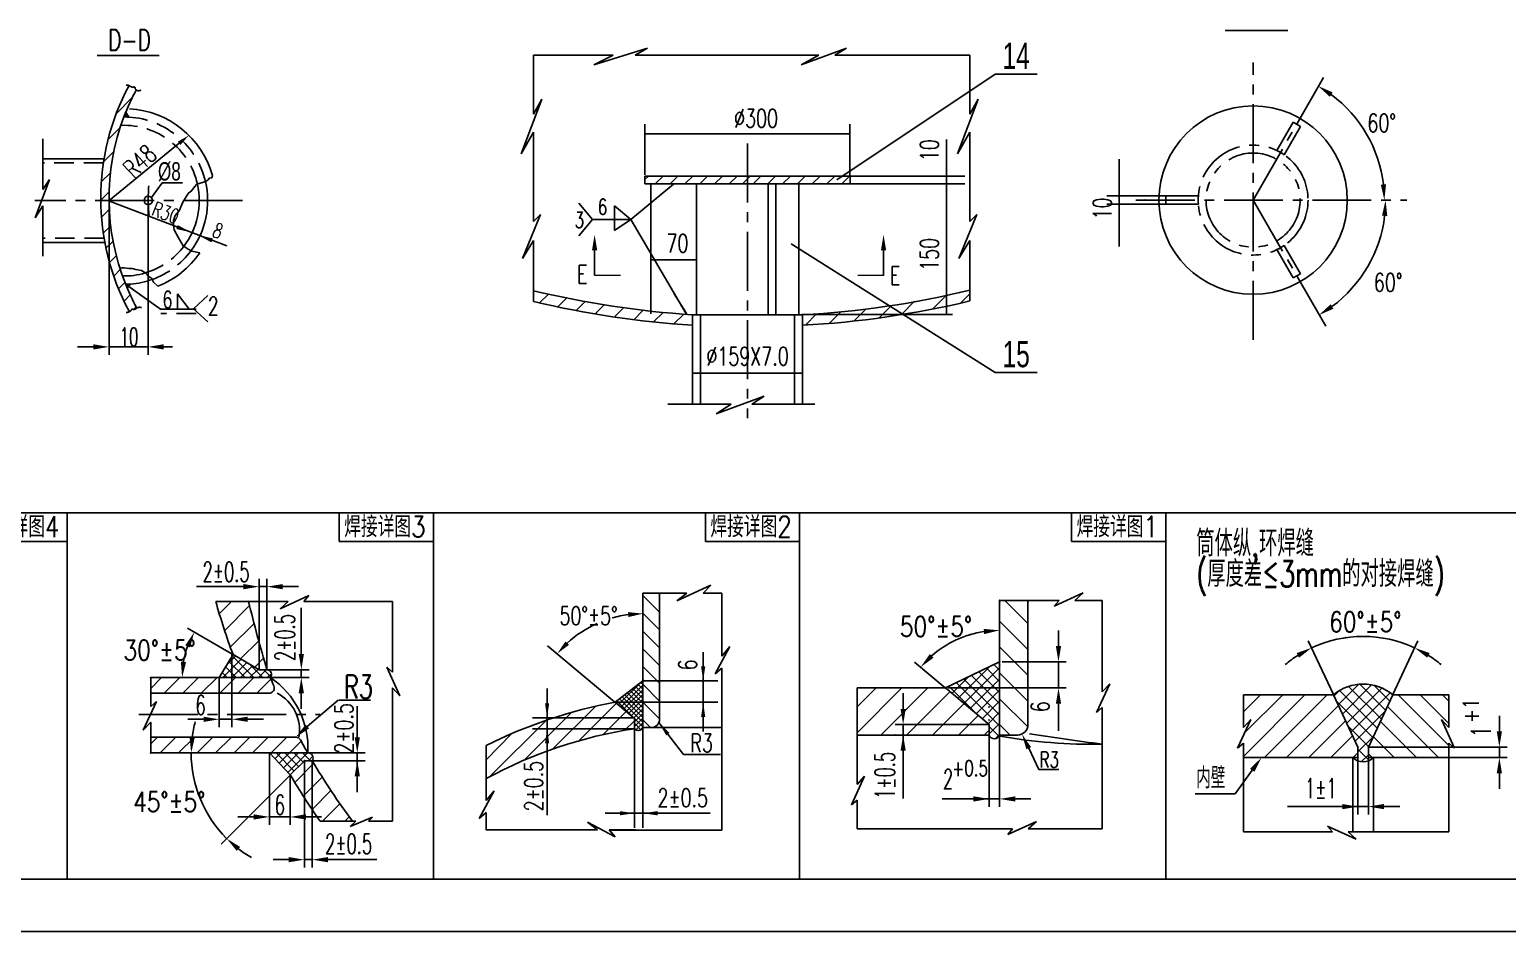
# Model space of a CAD drawing. Extents: x -220 to 1061, y -10 to 604.
# Drawn here: x 393.8 to 676.3, y 0 to 172.3 of the extents above; entities that cross this region are included whole.
import ezdxf
from ezdxf.enums import TextEntityAlignment as Align

# ---------------------------------------------------------------- set-up
doc = ezdxf.new("R2010")
doc.units = 0
doc.header["$LTSCALE"] = 15
doc.header["$MEASUREMENT"] = 0
for name, pattern in [('CENTER2', [1.125, 0.75, -0.125, 0.125, -0.125]), ('DASHED', [4, 3, -1]), ('HIDDEN', [0.375, 0.25, -0.125]), ('PHANTOM2', [1.25, 0.625, -0.125, 0.125, -0.125, 0.125, -0.125])]:
    doc.linetypes.add(name, pattern=pattern)
doc.layers.get('0').update_dxf_attribs({"color": 5, "linetype": 'CONTINUOUS'})
doc.layers.get('DEFPOINTS').update_dxf_attribs({"linetype": 'CONTINUOUS'})
for name, color, linetype in [('1', 7, 'CONTINUOUS'), ('2', 3, 'CONTINUOUS'), ('3', 1, 'CENTER2'), ('4', 2, 'HIDDEN'), ('5', 2, 'PHANTOM2')]:
    doc.layers.add(name, color=color, linetype=linetype)
doc.styles.add('1', font='ldie.shx', dxfattribs={"width": 0.7, "bigfont": 'ldic.shx'})
doc.styles.get("Standard").update_dxf_attribs({"font": 'romans.shx', "width": 0.6, "height": 3, "bigfont": 'hztxt.shx'})
doc.styles.add('T1', font='ldie.shx', dxfattribs={"width": 0.7, "height": 3, "bigfont": 'ldic.shx'})
doc.dimstyles.get("Standard").update_dxf_attribs({"dimtxt": 3.5, "dimasz": 3, "dimexe": 1.5, "dimexo": 0.0625, "dimgap": 0.09, "dimtad": 1, "dimdec": 4, "dimrnd": 0.5, "dimdsep": 46, "dimtxsty": 'Standard', "dimcen": 0.09, "dimadec": 0, "dimazin": 0, "dimtfac": 0.714286, "dimtdec": 4, "dimtmove": 2, "dimatfit": 3, "dimfxl": 0, "dimtolj": 1, "dimarcsym": 0})

# ---------------------------------------------------------------- blocks, each defined once
blk = doc.blocks.new('*X1')
at = {"color": 0}
for p, q in [((416.32, 34.48), (428.09, 46.26)), ((416.32, 42.97), (419.61, 46.26)), ((416.56, 38.96), (423.85, 46.26)), ((420.34, 34.26), (432.34, 46.26)), ((424.58, 34.26), (434.52, 44.2)), ((428.82, 34.26), (435.87, 41.3)), ((433.06, 34.26), (437.22, 38.41)), ((437.31, 34.26), (438.22, 35.17))]:
    blk.add_line(p, q, dxfattribs=at)
blk = doc.blocks.new('*D3')
at = {"linetype": 'ByBlock'}
for p, q in [((437.74, 33.16), (437.74, 22.35)), ((439.74, 33.16), (439.74, 22.35)), ((434.74, 23.85), (431.74, 23.85)), ((439.74, 23.85), (437.74, 23.85)), ((439.74, 23.85), (437.74, 23.85)), ((442.74, 23.85), (445.74, 23.85))]:
    blk.add_line(p, q, dxfattribs=at)
for points in [[(434.74, 24.35), (434.74, 23.35), (437.74, 23.85)], [(442.74, 24.35), (442.74, 23.35), (439.74, 23.85)]]:
    blk.add_solid(points, dxfattribs=at)
at = {"layer": 'DEFPOINTS', "color": 0, "linetype": 'ByBlock'}
for p in [(437.74, 33.22), (439.74, 33.22), (437.74, 23.85)]:
    blk.add_point(p, dxfattribs=at)
at = {"linetype": 'ByBlock', "insert": (430.65, 27.35), "char_height": 3.8, "attachment_point": 5}
blk.add_mtext('\\A1;1±1', dxfattribs=at)
blk = doc.blocks.new('*X0')
at = {"color": 0}
for p, q in [((637.92, 39.71), (638.87, 40.66)), ((638.73, 37.97), (642.67, 41.92)), ((646.16, 33.51), (638.96, 40.71)), ((639.54, 36.23), (645.11, 41.8)), ((640.35, 34.5), (647.05, 41.2)), ((646.97, 35.24), (640.71, 41.51)), ((641.16, 32.76), (648.67, 40.28)), ((647.78, 36.98), (642.83, 41.93)), ((648.59, 38.72), (645.61, 41.69)), ((645.35, 31.77), (638.35, 38.77)), ((644.54, 30.04), (640.58, 34)), ((641.97, 31.02), (647.66, 36.72)), ((642.48, 29), (645.44, 31.95)), ((644.66, 27.37), (642.48, 29.55)), ((643.17, 27.14), (644.48, 28.45)), ((641.9, 27.59), (641.58, 27.91))]:
    blk.add_line(p, q, dxfattribs=at)
blk = doc.blocks.new('*D4')
at = {"linetype": 'ByBlock'}
for p, q in [((464.78, 38.22), (464.78, 41.22)), ((439.8, 35.22), (466.28, 35.22)), ((464.78, 33.22), (464.78, 35.22)), ((464.78, 33.22), (464.78, 35.22)), ((455.17, 33.22), (466.28, 33.22)), ((464.78, 30.22), (464.78, 27.22))]:
    blk.add_line(p, q, dxfattribs=at)
for points in [[(464.28, 38.22), (465.28, 38.22), (464.78, 35.22)], [(464.28, 30.22), (465.28, 30.22), (464.78, 33.22)]]:
    blk.add_solid(points, dxfattribs=at)
at = {"layer": 'DEFPOINTS', "color": 0, "linetype": 'ByBlock'}
for p in [(439.74, 35.22), (464.78, 35.22), (455.11, 33.22)]:
    blk.add_point(p, dxfattribs=at)
at = {"linetype": 'ByBlock', "insert": (461.28, 38.18), "char_height": 3.8, "attachment_point": 5, "rotation": 90}
blk.add_mtext('\\A1;1', dxfattribs=at)
blk = doc.blocks.new('*X2')
at = {"color": 0}
for p, q in [((455.59, 36.55), (445.89, 46.26)), ((455.59, 40.8), (450.13, 46.26)), ((455.59, 45.04), (454.38, 46.26)), ((453.65, 34.26), (443.86, 44.05)), ((449.41, 34.26), (442.51, 41.15)), ((445.16, 34.26), (441.16, 38.26)), ((440.92, 34.26), (440.22, 34.95))]:
    blk.add_line(p, q, dxfattribs=at)
blk = doc.blocks.new('*D7')
at = {"linetype": 'ByBlock'}
for p, q in [((350.8, 42.52), (350.8, 45.52)), ((367.18, 39.52), (349.3, 39.52)), ((367.18, 37.52), (349.3, 37.52)), ((350.8, 39.52), (350.8, 37.52)), ((350.8, 39.52), (350.8, 37.52)), ((350.8, 34.52), (350.8, 31.52))]:
    blk.add_line(p, q, dxfattribs=at)
for points in [[(350.3, 42.52), (351.3, 42.52), (350.8, 39.52)], [(350.3, 34.52), (351.3, 34.52), (350.8, 37.52)]]:
    blk.add_solid(points, dxfattribs=at)
at = {"layer": 'DEFPOINTS', "color": 0, "linetype": 'ByBlock'}
for p in [(350.8, 37.52), (367.24, 39.52), (367.24, 37.52)]:
    blk.add_point(p, dxfattribs=at)
at = {"linetype": 'ByBlock', "insert": (347.3, 29.81), "char_height": 3.8, "attachment_point": 5, "rotation": 90}
blk.add_mtext('\\A1;1±0.5', dxfattribs=at)
blk = doc.blocks.new('*D8')
at = {"linetype": 'ByBlock'}
for p, q in [((367.24, 37.46), (367.24, 23.82)), ((369.24, 37.46), (369.24, 23.82)), ((364.24, 25.32), (361.24, 25.32)), ((369.24, 25.32), (367.24, 25.32)), ((369.24, 25.32), (367.24, 25.32)), ((372.24, 25.32), (375.24, 25.32))]:
    blk.add_line(p, q, dxfattribs=at)
for points in [[(364.24, 25.82), (364.24, 24.82), (367.24, 25.32)], [(372.24, 25.82), (372.24, 24.82), (369.24, 25.32)]]:
    blk.add_solid(points, dxfattribs=at)
at = {"layer": 'DEFPOINTS', "color": 0, "linetype": 'ByBlock'}
for p in [(367.24, 37.52), (369.24, 37.52), (367.24, 25.32)]:
    blk.add_point(p, dxfattribs=at)
at = {"linetype": 'ByBlock', "insert": (359.39, 29.12), "char_height": 3.8, "attachment_point": 5}
blk.add_mtext('\\A1;2', dxfattribs=at)
blk = doc.blocks.new('*X6')
at = {"color": 0}
for p, q in [((333.27, 44.32), (332.18, 45.41)), ((324.16, 39.91), (327.31, 43.06)), ((325.32, 38.94), (331.42, 45.04)), ((333.27, 35.83), (326.46, 42.65)), ((326.47, 37.97), (333.27, 44.78)), ((327.62, 37), (333.27, 42.65)), ((333.27, 37.96), (327.89, 43.34)), ((333.27, 40.08), (329.32, 44.03)), ((333.27, 42.2), (330.75, 44.72)), ((323.01, 40.87), (323.21, 41.07)), ((329.12, 35.75), (323.6, 41.26)), ((333.27, 33.71), (325.03, 41.95)), ((328.78, 36.03), (333.27, 40.53)), ((329.93, 35.07), (333.27, 38.41)), ((331.08, 34.1), (333.27, 36.29)), ((331.27, 32.17), (333.27, 34.17)), ((333.16, 31.71), (331.27, 33.59)), ((332.5, 31.27), (333.27, 32.05))]:
    blk.add_line(p, q, dxfattribs=at)
blk = doc.blocks.new('*X5')
at = {"color": 0}
for p, q in [((333.27, 44.32), (332.18, 45.41)), ((324.16, 39.91), (327.31, 43.06)), ((325.32, 38.94), (331.42, 45.04)), ((333.27, 35.83), (326.46, 42.65)), ((326.47, 37.97), (333.27, 44.78)), ((327.62, 37), (333.27, 42.65)), ((333.27, 37.96), (327.89, 43.34)), ((333.27, 40.08), (329.32, 44.03)), ((333.27, 42.2), (330.75, 44.72)), ((323.01, 40.87), (323.21, 41.07)), ((329.12, 35.75), (323.6, 41.26)), ((333.27, 33.71), (325.03, 41.95)), ((328.78, 36.03), (333.27, 40.53)), ((329.93, 35.07), (333.27, 38.41)), ((331.08, 34.1), (333.27, 36.29)), ((331.27, 32.17), (333.27, 34.17)), ((332.93, 31.94), (331.27, 33.59)), ((333.17, 31.94), (333.27, 32.05))]:
    blk.add_line(p, q, dxfattribs=at)
blk = doc.blocks.new('*X10')
at = {"color": 0}
for p, q in [((264.22, 36.82), (267.71, 40.3)), ((267.71, 37.76), (265.68, 39.79)), ((267.71, 39.46), (266.74, 40.43)), ((267.71, 34.37), (263.57, 38.51)), ((263.6, 37.89), (265.21, 39.5)), ((267.71, 36.06), (264.63, 39.15)), ((264.84, 35.74), (267.71, 38.61)), ((265.46, 34.66), (267.71, 36.91)), ((267.71, 32.67), (265.12, 35.26)), ((266.09, 33.59), (267.71, 35.21)), ((266.21, 32.01), (267.71, 33.51)), ((267.55, 31.13), (266.21, 32.47)), ((266.93, 31.04), (267.71, 31.82)), ((282.11, 30.94), (282.35, 31.19)), ((282.11, 29.25), (283.22, 30.36)), ((285.58, 26.68), (282.11, 30.15)), ((282.11, 27.55), (284.09, 29.54)), ((282.11, 25.85), (284.96, 28.71)), ((284.73, 25.83), (282.11, 28.45)), ((282.11, 24.16), (285.83, 27.88)), ((283.88, 24.99), (282.11, 26.76)), ((283.61, 23.56), (282.11, 25.06)), ((282.76, 23.11), (283.61, 23.96))]:
    blk.add_line(p, q, dxfattribs=at)
blk = doc.blocks.new('*X9')
at = {"color": 0}
for p, q in [((267.71, 52.04), (269.78, 54.11)), ((279.11, 52.83), (280.38, 54.11)), ((267.71, 48.51), (270.71, 51.51)), ((279.11, 49.3), (282.11, 52.3)), ((279.11, 45.76), (282.11, 48.76)), ((267.71, 44.97), (270.71, 47.97)), ((279.11, 42.23), (282.11, 45.23)), ((267.71, 41.43), (270.71, 44.43)), ((267.71, 37.9), (270.71, 40.9)), ((279.11, 38.69), (282.11, 41.69)), ((267.71, 34.36), (270.71, 37.36)), ((279.11, 35.16), (282.11, 38.16)), ((279.11, 31.62), (282.11, 34.62)), ((268, 31.12), (270.71, 33.83)), ((279.11, 28.09), (282.11, 31.09)), ((279.89, 25.33), (282.11, 27.55))]:
    blk.add_line(p, q, dxfattribs=at)
blk = doc.blocks.new('*X12')
at = {"color": 0}
for p, q in [((254.83, 101.55), (253.13, 103.25)), ((253, 94.89), (248.47, 99.43)), ((253.9, 98.24), (250.44, 101.7)), ((252.15, 91.5), (247.39, 96.27)), ((248.72, 90.7), (246.37, 93.04))]:
    blk.add_line(p, q, dxfattribs=at)
blk = doc.blocks.new('*X11')
at = {"color": 0}
for p, q in [((267.71, 126.86), (264.1, 130.46)), ((269.42, 129.39), (266.1, 132.71)), ((271.18, 131.87), (270.34, 132.71)), ((266.05, 124.28), (262.42, 127.9)), ((264.44, 121.64), (260.79, 125.29))]:
    blk.add_line(p, q, dxfattribs=at)

msp = doc.modelspace()

# ---------------------------------------------------------------- hatches: boundary and pattern name
at = {"layer": '2'}
h = msp.add_hatch(dxfattribs=at)
h.set_pattern_fill('U', color=256, scale=3.5, angle=135, style=0, pattern_type=0)
h.set_pattern_definition([(135, (177.844, 0.379), (-2.474874, -2.474874), [])])
h.paths.add_polyline_path([(584.655, 63.265), (579.238, 63.265), (579.238, 50.916), (579.238, 46.521), (584.655, 46.521)])
h.paths.add_polyline_path([(584.655, 46.521), (579.238, 46.521), (579.238, 37.521), (582.655, 37.521, 0.4142136), (584.655, 39.521)])
h = msp.add_hatch(dxfattribs=at)
h.set_pattern_fill('U', color=256, scale=3.5, angle=45, style=0, pattern_type=0)
h.set_pattern_definition([(45, (177.844, 0.379), (-2.474874, 2.474874), [])])
h.paths.add_polyline_path([(568.896, 46.521), (552.003, 46.521), (552.003, 37.521), (577.238, 37.521), (577.238, 39.521)])

# ---------------------------------------------------------------- linework, layer by layer
at = {"layer": '1', "linetype": 'Continuous'}
for p, q in [((412.2, 156.581), (412.792, 155.624)), ((411.48, 126.801), (411.082, 126.703)), ((411.87, 126.801), (411.48, 126.801)), ((412.746, 126.705), (411.87, 126.801)), ((413.426, 126.705), (412.746, 126.705)), ((414.111, 126.509), (413.426, 126.705)), ((415.181, 126.313), (414.111, 126.509)), ((415.866, 125.924), (415.181, 126.313)), ((416.547, 125.146), (415.866, 125.924)), ((417.132, 124.854), (416.547, 125.146)), ((417.522, 124.073), (417.132, 124.854)), ((412.488, 122.915), (413.138, 123.705)), ((418.34, 123.295), (417.522, 124.073))]:
    msp.add_line(p, q, dxfattribs=at)
at = {"layer": '1'}
for p, q in [((635.369, 154.631), (632.248, 149.224)), ((636.755, 153.831), (633.633, 148.424)), ((636.755, 153.831), (635.369, 154.631)), ((408.025, 147.653), (396.35, 147.653)), ((531.059, 144.343), (511.451, 144.343)), ((511.451, 144.343), (511.451, 142.843)), ((531.059, 144.343), (550.667, 144.343)), ((550.667, 144.343), (550.667, 142.843)), ((531.059, 142.843), (511.451, 142.843)), ((512.559, 118.046), (512.559, 142.843)), ((521.273, 117.843), (521.273, 142.843)), ((531.059, 142.843), (550.667, 142.843)), ((534.967, 117.843), (534.967, 142.843)), ((536.467, 117.843), (536.467, 142.843)), ((540.845, 117.843), (540.845, 142.843)), ((610.994, 140.558), (610.994, 138.958)), ((610.994, 140.558), (617.236, 140.558)), ((610.994, 138.958), (617.236, 138.958)), ((408.183, 131.653), (396.35, 131.653)), ((635.369, 124.885), (632.248, 130.291)), ((636.755, 125.685), (633.633, 131.091)), ((635.369, 124.885), (636.755, 125.685)), ((520.559, 117.843), (520.559, 100.738)), ((531.059, 117.843), (520.559, 117.843)), ((522.059, 117.843), (522.059, 100.738)), ((531.059, 117.843), (541.559, 117.843)), ((540.059, 117.843), (540.059, 100.738)), ((541.559, 117.843), (541.559, 100.738)), ((520.559, 114.676), (520.559, 105.545)), ((541.559, 114.676), (541.559, 105.545)), ((511.044, 64.662), (511.044, 48.163)), ((514.244, 64.662), (514.244, 40.563)), ((579.238, 50.916), (579.238, 63.265)), ((584.655, 63.265), (584.655, 39.521)), ((432.701, 52.9), (430.052, 48.521)), ((437.687, 50.021), (432.701, 52.9)), ((579.238, 51.521), (568.896, 46.521)), ((579.238, 51.521), (579.238, 37.521)), ((416.956, 48.521), (439.814, 48.521)), ((437.687, 50.021), (439.187, 50.021)), ((511.044, 48.102), (511.044, 38.963)), ((416.956, 45.521), (439.59, 45.521)), ((505.744, 43.794), (511.044, 47.874)), ((568.896, 46.521), (552.003, 46.521)), ((577.238, 39.521), (568.896, 46.521)), ((625.836, 45.22), (643.076, 45.22)), ((647.739, 35.22), (643.076, 45.22)), ((649.739, 35.22), (654.402, 45.22)), ((665.109, 45.22), (654.402, 45.22)), ((509.444, 40.702), (505.744, 43.794)), ((509.444, 40.702), (509.444, 38.737)), ((416.956, 37.121), (444.708, 37.121)), ((511.044, 38.963), (526.147, 38.963)), ((511.044, 38.963), (512.644, 38.963)), ((577.238, 37.521), (552.003, 37.521)), ((577.238, 39.521), (577.238, 37.521)), ((579.238, 37.521), (582.655, 37.521)), ((416.956, 34.121), (446.974, 34.121)), ((443.641, 29.914), (439.641, 34.121)), ((647.739, 35.22), (647.739, 33.22)), ((649.739, 35.22), (649.739, 33.22)), ((446.348, 32.621), (443.641, 29.914)), ((446.348, 32.621), (447.848, 32.621)), ((647.739, 33.22), (625.836, 33.22)), ((646.739, 33.22), (646.739, 19.027)), ((649.739, 33.22), (665.109, 33.22)), ((650.739, 33.22), (650.739, 19.027)), ((-185, 10), (1041, 10))]:
    msp.add_line(p, q, dxfattribs=at)
at = {"layer": '1', "linetype": 'Continuous'}
msp.add_lwpolyline([(426.35, 129.685), (424.834, 130.015), (424.149, 130.404), (423.174, 130.989), (422.298, 132.548), (421.418, 134.107), (421.323, 134.984), (421.323, 135.858), (421.613, 136.832), (422.394, 137.71), (423.079, 139.365), (424.149, 141.02), (424.834, 141.605), (425.319, 142.286), (425.805, 142.775), (426.39, 142.971), (427.075, 143.164), (427.56, 143.36), (427.95, 143.652), (428.145, 143.945), (428.635, 144.041), (428.635, 144.041), (428.78, 144.444)], dxfattribs=at)
at = {"layer": '1', "const_width": 0.3}
for points in [[(506.777, 125.381), (501.819, 125.381)], [(552.099, 125.381), (557.057, 125.381)]]:
    msp.add_lwpolyline(points, dxfattribs=at)
at = {"layer": '1'}
msp.add_circle((416.491, 139.691), 0.8, dxfattribs=at)
for centre, radius, start, end in [((452.98, 140.094), 45.586, 151.73524, 208.26476), ((452.98, 140.094), 43.986, 151.73524, 159.28587), ((452.98, 140.094), 43.986, 159.28587, 201.94518), ((452.98, 140.094), 43.986, 157.98772, 159.28587), ((411.844, 139.653), 16, 86.60572, 90.02481), ((411.844, 139.653), 17.6, 15.79785, 86.60572), ((627.706, 139.758), 18, 0, 180), ((627.706, 139.758), 10.5, 55.63037, 64.36963), ((411.844, 139.653), 14.4, 322.65798, 12.60735), ((411.844, 139.653), 16, 323.35153, 13.19253), ((627.706, 139.758), 18, 180, 0), ((627.706, 139.758), 10.5, 175.63037, 184.36963), ((627.706, 139.758), 10.5, 295.63037, 304.36963), ((411.844, 139.653), 17.6, 291.65957, 325.50475), ((411.844, 139.653), 14.4, 268.91938, 286.32875), ((411.844, 139.653), 16, 274.63823, 289.78466), ((411.844, 139.653), 16, 271.20624, 274.63823), ((452.98, 140.094), 43.986, 201.94518, 208.26476), ((452.98, 140.094), 43.986, 201.94518, 202.98988), ((531.849, 295.315), 177.83, 256.43849, 266.35991), ((531.849, 295.408), 177.83, 273.12998, 283.56151), ((531.849, 295.315), 179.83, 256.59215, 266.40044), ((531.849, 295.408), 179.83, 273.09513, 283.40785), ((564.06, 101.321), 140, 195.85594, 200.23454), ((665.715, 118.151), 236.551, 193.4647, 196.73891), ((439.142, 49.122), 0.901, 318.21554, 87.1418), ((430.958, 35.138), 16.048, 356.36938, 56.50736), ((564.06, 101.321), 135, 203.02365, 203.76217), ((439.59, 46.521), 1, 270, 23.76217), ((437.454, 38.46), 7.962, 350.32224, 62.48769), ((648.739, 38.386), 8.876, 50.35449, 129.64551), ((522.316, -46.376), 91.68, 100.41392, 116.70974), ((512.644, 40.563), 1.6, 270, 0), ((444.708, 36.121), 1, 28.64699, 90), ((522.316, -46.376), 86.08, 98.5998, 118.60129), ((510.168, 39.387), 0.973, 221.93929, 334.18469), ((578.238, 37.902), 1.07, 200.87352, 339.12648), ((597.151, 139.512), 103.752, 260.11229, 270.94979), ((582.655, 39.521), 2, 270, 0), ((708.207, 840.885), 812.501, 261.27597, 262.266373), ((564.06, 101.321), 135, 208.64699, 209.85309), ((447.032, 33.15), 0.973, 327.03676, 93.40618), ((564.06, 101.321), 135, 210.58985, 216.48003), ((648.739, 35.379), 2.943, 227.18245, 312.81755), ((564.06, 101.321), 140, 210.66743, 214.98129)]:
    msp.add_arc(centre, radius, start, end, dxfattribs=at)
at = {"layer": '1', "linetype": 'ByBlock'}
for p in [(577.238, 40.41), (577.238, 40.41), (579.238, 37.521), (579.238, 37.521)]:
    msp.add_point(p, dxfattribs=at)
at = {"layer": '2'}
for p, q in [((622.355, 172.2), (634.326, 172.2)), ((418.571, 167.367), (406.745, 167.367)), ((490.15, 167.473), (505.358, 167.473)), ((490.15, 156.174), (490.15, 167.473)), ((501.687, 165.637), (511.914, 168.782)), ((505.358, 167.473), (501.687, 165.637)), ((511.914, 168.782), (509.552, 167.473)), ((509.552, 167.473), (544.695, 167.473)), ((541.286, 165.637), (549.942, 168.782)), ((544.695, 167.473), (541.286, 165.637)), ((549.942, 168.782), (547.759, 167.473)), ((573.548, 167.473), (547.759, 167.473)), ((573.548, 156.174), (573.548, 167.473)), ((490.15, 156.174), (490.15, 162.213)), ((548.102, 143.645), (578.408, 163.829)), ((573.548, 156.174), (573.548, 162.213)), ((578.408, 163.829), (586.408, 163.829)), ((487.788, 148.576), (491.721, 159.059)), ((491.721, 159.059), (490.15, 156.174)), ((571.187, 148.576), (575.12, 159.059)), ((575.12, 159.059), (573.548, 156.174)), ((490.15, 152.769), (487.788, 148.576)), ((490.15, 135.687), (490.15, 152.769)), ((511.451, 144.61), (511.451, 154.246)), ((550.629, 144.377), (550.629, 154.246)), ((573.548, 152.769), (571.187, 148.576)), ((573.548, 135.687), (573.548, 152.769)), ((396.35, 141.813), (396.35, 151.465)), ((550.629, 152.43), (511.451, 152.43)), ((569.086, 151.343), (569.086, 139.443)), ((602.111, 147.558), (602.111, 130.914)), ((511.451, 143.698), (512.096, 144.343)), ((513.425, 142.843), (514.925, 144.343)), ((516.253, 142.843), (517.753, 144.343)), ((519.081, 142.843), (520.581, 144.343)), ((521.91, 142.843), (523.41, 144.343)), ((524.738, 142.843), (526.238, 144.343)), ((527.567, 142.843), (529.067, 144.343)), ((530.066, 142.843), (531.566, 144.343)), ((532.103, 142.843), (533.603, 144.343)), ((534.931, 142.843), (536.431, 144.343)), ((537.76, 142.843), (539.26, 144.343)), ((540.588, 142.843), (542.088, 144.343)), ((543.417, 142.843), (544.917, 144.343)), ((546.245, 142.843), (547.745, 144.343)), ((547.745, 144.343), (572.586, 144.343)), ((549.073, 142.843), (550.573, 144.343)), ((394.883, 136.359), (397.608, 143.702)), ((397.608, 143.702), (396.35, 141.813)), ((417.084, 140.233), (419.125, 143.029)), ((419.125, 143.029), (423.032, 143.029)), ((516.894, 142.827), (508.767, 136.044)), ((549.073, 142.843), (572.586, 142.843)), ((569.086, 142.843), (569.086, 117.869)), ((396.35, 138.667), (394.883, 136.359)), ((396.35, 129.015), (396.35, 138.667)), ((408.996, 139.59), (408.996, 110.208)), ((416.442, 139.678), (416.442, 110.208)), ((501.425, 136.044), (498.801, 139.189)), ((508.767, 136.044), (505.619, 138.665)), ((505.619, 138.665), (505.619, 133.948)), ((610.994, 140.558), (599.71, 140.558)), ((610.994, 138.958), (599.71, 138.958)), ((488.05, 128.61), (491.459, 136.996)), ((491.459, 136.996), (490.15, 135.687)), ((501.425, 136.044), (498.801, 132.9)), ((508.767, 136.044), (501.425, 136.044)), ((505.619, 133.948), (508.767, 136.044)), ((508.767, 136.044), (519.257, 118.15)), ((571.449, 128.61), (574.858, 136.996)), ((574.858, 136.996), (573.548, 135.687)), ((490.15, 132.015), (488.05, 128.61)), ((490.15, 120.386), (490.15, 132.015)), ((490.15, 131.55), (490.15, 132.015)), ((501.819, 130.162), (501.819, 125.381)), ((512.559, 124.302), (512.559, 131.813)), ((521.273, 126.427), (521.273, 131.813)), ((539.366, 131.372), (578.408, 106.824)), ((557.057, 130.162), (557.057, 125.381)), ((573.548, 132.015), (571.449, 128.61)), ((573.548, 120.479), (573.548, 132.015)), ((573.548, 131.55), (573.548, 132.015)), ((512.559, 128.313), (521.273, 128.313)), ((491.303, 120.115), (492.974, 121.786)), ((566.388, 118.926), (568.954, 121.492)), ((571.77, 120.065), (573.548, 121.844)), ((494.778, 119.347), (496.47, 121.039)), ((498.313, 118.639), (500.028, 120.355)), ((501.91, 117.994), (503.65, 119.734)), ((505.573, 117.414), (507.34, 119.181)), ((509.305, 116.903), (511.1, 118.699)), ((551.375, 116.641), (553.654, 118.92)), ((556.213, 117.236), (558.574, 119.598)), ((560.544, 117.991), (563, 120.447)), ((513.108, 116.464), (514.935, 118.291)), ((516.986, 116.1), (518.847, 117.96)), ((541.431, 117.869), (570.256, 117.869)), ((542.12, 115.871), (544.261, 118.012)), ((546.682, 116.191), (548.888, 118.396)), ((405.996, 111.708), (402.996, 111.708)), ((408.996, 111.708), (416.442, 111.708)), ((419.442, 111.708), (421.136, 111.708)), ((520.559, 100.738), (520.559, 110.18)), ((541.559, 105.994), (541.559, 110.18)), ((520.559, 106.68), (541.559, 106.68)), ((578.408, 106.824), (586.408, 106.824)), ((525.026, 98.906), (534.206, 102.311)), ((534.206, 102.311), (531.845, 100.738)), ((515.847, 100.738), (527.912, 100.738)), ((527.912, 100.738), (525.026, 98.906)), ((531.845, 100.738), (543.91, 100.738)), ((261, 80), (541, 80)), ((401, 10), (401, 80)), ((453, 74.5), (453, 80)), ((471, 10), (471, 80)), ((471, 10), (471, 80)), ((523, 74.5), (523, 80)), ((541, 80), (611, 80)), ((541, 10), (541, 80)), ((593, 74.5), (593, 80)), ((611, 10), (611, 80)), ((611, 80), (681, 80)), ((383, 74.5), (401, 74.5)), ((453, 74.5), (471, 74.5)), ((523, 74.5), (541, 74.5)), ((593, 74.5), (611, 74.5)), ((517.533, 63.196), (524.04, 66.142)), ((524.04, 66.142), (522.586, 64.662)), ((429.387, 63.071), (443.232, 63.071)), ((447.188, 64.17), (441.679, 61.654)), ((441.679, 61.654), (443.245, 63.071)), ((446.238, 63.071), (447.188, 64.17)), ((446.238, 63.071), (463.196, 63.071)), ((463.196, 49.559), (463.196, 63.071)), ((511.044, 64.662), (519.435, 64.662)), ((514.244, 61), (511.044, 64.2)), ((514.244, 64.394), (513.977, 64.662)), ((519.435, 64.662), (517.533, 63.196)), ((522.586, 64.662), (526.167, 64.662)), ((526.167, 64.662), (526.167, 52.598)), ((590.642, 63.265), (579.238, 63.265)), ((589.692, 62.166), (595.201, 64.682)), ((590.642, 63.265), (589.692, 62.166)), ((595.201, 64.682), (593.635, 63.265)), ((598.87, 63.265), (593.635, 63.265)), ((598.87, 45.764), (598.87, 63.265)), ((514.244, 57.606), (511.044, 60.806)), ((514.244, 54.212), (511.044, 57.412)), ((514.244, 50.818), (511.044, 54.018)), ((527.681, 54.481), (524.838, 49.197)), ((526.167, 52.598), (527.681, 54.481)), ((522.574, 38.194), (522.574, 53.345)), ((416.956, 43.012), (416.956, 48.521)), ((463.196, 49.559), (462.096, 50.51)), ((462.096, 50.51), (464.612, 45)), ((514.244, 47.424), (511.044, 50.624)), ((524.838, 49.197), (526.167, 50.335)), ((526.147, 50.318), (526.147, 19.375)), ((526.167, 50.335), (526.167, 45.234)), ((464.612, 45), (463.196, 46.567)), ((463.196, 21.058), (463.196, 46.554)), ((492.74, 46.414), (492.74, 22.211)), ((506.353, 43.286), (511.044, 47.977)), ((506.846, 42.874), (511.044, 47.072)), ((507.339, 42.462), (511.044, 46.167)), ((511.044, 41.799), (507.612, 45.232)), ((507.832, 42.05), (511.044, 45.262)), ((511.044, 42.704), (508.123, 45.626)), ((511.044, 43.609), (508.634, 46.019)), ((511.044, 44.514), (509.146, 46.413)), ((511.044, 45.419), (509.657, 46.807)), ((511.044, 46.325), (510.169, 47.2)), ((511.044, 47.23), (510.68, 47.594)), ((511.044, 47.874), (525.374, 47.874)), ((514.244, 44.03), (511.044, 47.23)), ((552.003, 46.521), (552.003, 28.12)), ((597.771, 41.821), (600.287, 47.33)), ((600.287, 47.33), (598.87, 45.764)), ((625.836, 38.945), (625.836, 45.22)), ((665.109, 38.945), (665.109, 45.22)), ((418.055, 43.963), (415.539, 38.453)), ((416.956, 43.012), (418.055, 43.963)), ((446.898, 39.172), (452.805, 44.195)), ((458.976, 44.166), (452.928, 44.166)), ((493.859, 34.864), (502.025, 43.031)), ((493.859, 34.864), (502.025, 43.031)), ((498.826, 36.437), (505.983, 43.595)), ((505.744, 43.794), (525.374, 43.794)), ((505.86, 43.698), (506.665, 44.503)), ((509.332, 40.796), (506.077, 44.051)), ((511.044, 39.989), (506.589, 44.444)), ((511.044, 40.894), (507.1, 44.838)), ((508.325, 41.638), (511.044, 44.357)), ((508.818, 41.226), (511.044, 43.452)), ((509.311, 40.814), (511.044, 42.547)), ((514.244, 40.636), (511.044, 43.836)), ((598.87, 42.772), (597.771, 41.821)), ((598.87, 36.216), (598.87, 42.772)), ((415.539, 38.453), (416.956, 40.019)), ((416.956, 34.121), (416.956, 40.019)), ((481.755, 29.549), (492.54, 40.334)), ((481.755, 29.549), (492.54, 40.334)), ((488.297, 32.697), (497.475, 41.875)), ((488.297, 32.697), (497.475, 41.875)), ((509.311, 40.814), (489.94, 40.814)), ((503.378, 37.595), (507.832, 42.05)), ((507.617, 38.44), (509.444, 40.268)), ((509.444, 40.042), (511.044, 41.642)), ((509.444, 39.137), (511.044, 40.737)), ((511.044, 39.084), (509.444, 40.684)), ((510.67, 38.553), (509.444, 39.779)), ((509.731, 38.518), (511.044, 39.832)), ((512.523, 38.963), (511.044, 40.441)), ((514.108, 39.918), (518.832, 33.826)), ((624.736, 35.002), (627.252, 40.511)), ((627.252, 40.511), (625.836, 38.945)), ((666.209, 35.002), (663.693, 40.511)), ((663.693, 40.511), (665.109, 38.945)), ((485.906, 37.765), (481.109, 32.777)), ((509.444, 38.737), (489.94, 38.737)), ((509.444, 39.137), (509.444, 19.789)), ((509.851, 38.467), (509.444, 38.874)), ((510.673, 38.555), (511.001, 38.883)), ((511.044, 38.963), (511.044, 19.789)), ((560.799, 37.521), (560.799, 25.407)), ((481.109, 35.522), (481.109, 25.005)), ((598.87, 36.216), (598.87, 19.609)), ((625.836, 35.953), (624.736, 35.002)), ((625.836, 19.027), (625.836, 35.953)), ((665.109, 35.953), (666.209, 35.002)), ((665.109, 19.027), (665.109, 35.953)), ((456.448, 32.621), (456.448, 27.805)), ((481.096, 31.399), (481.096, 24.99)), ((518.832, 33.826), (525.872, 33.826)), ((550.903, 24.164), (553.42, 29.673)), ((553.42, 29.673), (552.003, 28.107)), ((627.537, 30.794), (624.27, 26.301)), ((482.61, 26.873), (479.767, 21.589)), ((481.096, 24.99), (482.61, 26.873)), ((624.27, 26.301), (616.636, 26.301)), ((479.767, 21.589), (481.096, 22.727)), ((481.096, 22.727), (481.096, 19.375)), ((552.003, 25.115), (550.903, 24.164)), ((552.003, 25.115), (552.003, 19.609)), ((577.238, 25.321), (568.251, 25.321)), ((647.739, 23.851), (634.31, 23.851)), ((449.353, 21.058), (456.143, 21.058)), ((459.351, 21.846), (455.091, 20.08)), ((455.091, 20.08), (456.156, 21.058)), ((458.603, 21.058), (459.351, 21.846)), ((458.603, 21.058), (463.196, 21.058)), ((502.354, 19.389), (500.47, 20.903)), ((500.47, 20.903), (505.755, 18.06)), ((503.844, 22.589), (523.898, 22.589)), ((580.788, 18.51), (586.297, 21.026)), ((586.297, 21.026), (584.731, 19.609)), ((642.866, 19.027), (641.915, 20.126)), ((641.915, 20.126), (647.424, 17.61)), ((481.096, 19.389), (502.354, 19.389)), ((504.617, 19.389), (509.718, 19.389)), ((505.755, 18.06), (504.617, 19.389)), ((526.147, 19.375), (504.629, 19.375)), ((581.739, 19.609), (552.003, 19.609)), ((581.739, 19.609), (580.788, 18.51)), ((598.87, 19.609), (584.731, 19.609)), ((625.836, 19.027), (642.866, 19.027)), ((645.858, 19.027), (665.109, 19.027)), ((647.424, 17.61), (645.858, 19.027)), ((471, 10), (541, 10)), ((541, 10), (611, 10)), ((611, 10), (681, 10)), ((-210, 0), (1051, 0))]:
    msp.add_line(p, q, dxfattribs=at)
at = {"layer": '2', "linetype": 'Continuous'}
for p, q in [((410.361, 156.271), (413.426, 159.336)), ((411.914, 155.652), (411.858, 155.708)), ((411.873, 155.747), (412.394, 156.268)), ((412.028, 155.651), (411.89, 155.79)), ((411.892, 155.652), (412.437, 156.198)), ((412.143, 155.65), (411.921, 155.872)), ((411.944, 155.93), (412.351, 156.338)), ((412.258, 155.647), (411.952, 155.953)), ((412.375, 155.644), (411.984, 156.035)), ((412.004, 155.652), (412.48, 156.128)), ((412.015, 156.115), (412.308, 156.407)), ((412.492, 155.639), (412.016, 156.116)), ((412.611, 155.634), (412.048, 156.197)), ((412.73, 155.628), (412.08, 156.279)), ((412.089, 156.302), (412.264, 156.477)), ((412.702, 155.769), (412.112, 156.36)), ((412.116, 155.65), (412.524, 156.058)), ((412.519, 156.065), (412.144, 156.44)), ((412.164, 156.49), (412.221, 156.547)), ((412.336, 156.362), (412.176, 156.521)), ((412.227, 155.648), (412.567, 155.988)), ((412.337, 155.645), (412.61, 155.918)), ((412.446, 155.641), (412.653, 155.848)), ((412.555, 155.637), (412.697, 155.778)), ((412.663, 155.632), (412.74, 155.708)), ((412.77, 155.626), (412.783, 155.638)), ((408.796, 151.312), (411.135, 153.651)), ((422.398, 150.612), (408.996, 139.653)), ((407.928, 147.05), (409.912, 149.034)), ((407.502, 143.23), (409.268, 144.996)), ((407.395, 139.729), (409.012, 141.345)), ((431.508, 130.994), (409.065, 139.58)), ((407.538, 136.477), (409.045, 137.984)), ((407.884, 133.429), (409.307, 134.853)), ((408.403, 130.555), (409.762, 131.913)), ((409.074, 127.832), (410.381, 129.138)), ((409.881, 125.244), (411.145, 126.508)), ((410.81, 122.779), (412.041, 124.01)), ((411.854, 120.429), (413.057, 121.631)), ((412.202, 123.605), (412.254, 123.658)), ((412.656, 123.119), (412.224, 123.551)), ((412.707, 123.181), (412.231, 123.657)), ((412.234, 123.525), (412.371, 123.661)), ((412.267, 123.444), (412.488, 123.665)), ((412.3, 123.364), (412.607, 123.671)), ((412.605, 123.057), (412.302, 123.36)), ((412.333, 123.284), (412.726, 123.677)), ((412.758, 123.243), (412.341, 123.66)), ((412.366, 123.204), (412.846, 123.684)), ((412.553, 122.995), (412.382, 123.167)), ((412.4, 123.124), (412.968, 123.692)), ((412.433, 123.044), (413.09, 123.701)), ((412.809, 123.305), (412.45, 123.664)), ((412.502, 122.933), (412.464, 122.972)), ((412.467, 122.965), (412.818, 123.317)), ((412.86, 123.367), (412.559, 123.668)), ((412.585, 123.407), (418.832, 118.912)), ((412.911, 123.429), (412.667, 123.674)), ((412.962, 123.491), (412.774, 123.68)), ((413.013, 123.553), (412.881, 123.686)), ((413.064, 123.615), (412.986, 123.693)), ((413.116, 123.677), (413.092, 123.701)), ((422.053, 118.912), (422.053, 121.835)), ((422.053, 121.835), (424.303, 118.912)), ((425.121, 119.003), (427.864, 121.501)), ((413.689, 118.87), (414.185, 119.365)), ((418.832, 118.912), (425.63, 118.912)), ((425.121, 119.003), (427.864, 116.506))]:
    msp.add_line(p, q, dxfattribs=at)
at = {"layer": '2', "linetype": 'ByBlock'}
for p, q in [((434.687, 65.887), (425.686, 65.887)), ((437.687, 50.081), (437.687, 67.387)), ((437.687, 65.887), (439.187, 65.887)), ((437.687, 65.887), (439.187, 65.887)), ((439.187, 50.081), (439.187, 67.387)), ((442.187, 65.887), (445.187, 65.887)), ((511.044, 48.152), (511.044, 63.132)), ((445.753, 53.021), (445.753, 61.816)), ((432.649, 52.93), (423.986, 57.932)), ((590.497, 54.521), (590.497, 57.521)), ((505.706, 43.826), (492.807, 54.606)), ((643.051, 45.275), (638.256, 55.557)), ((654.427, 45.275), (659.222, 55.557)), ((432.491, 53.281), (432.491, 39.042)), ((568.85, 46.559), (562.997, 51.47)), ((579.738, 51.521), (591.997, 51.521)), ((590.497, 51.521), (590.497, 46.521)), ((430.052, 48.461), (430.052, 39.042)), ((439.247, 50.021), (447.253, 50.021)), ((439.874, 48.521), (447.253, 48.521)), ((445.753, 48.521), (445.753, 50.021)), ((445.753, 45.521), (445.753, 42.521)), ((569.396, 46.521), (591.997, 46.521)), ((456.448, 37.121), (456.448, 43.029)), ((590.497, 43.521), (590.497, 40.521)), ((427.052, 40.542), (424.052, 40.542)), ((432.491, 40.542), (430.052, 40.542)), ((432.491, 40.542), (430.052, 40.542)), ((435.491, 40.542), (438.491, 40.542)), ((590.497, 40.521), (590.497, 38.341)), ((439.641, 34.061), (439.641, 20.384)), ((446.968, 34.121), (457.948, 34.121)), ((456.448, 34.121), (456.448, 32.621)), ((584.803, 35.006), (586.749, 30.916)), ((446.348, 32.561), (446.348, 12.216)), ((447.848, 32.561), (447.848, 12.216)), ((447.908, 32.621), (457.948, 32.621)), ((443.598, 29.871), (430.415, 16.689)), ((443.641, 29.854), (443.641, 20.384)), ((456.448, 29.621), (456.448, 26.621)), ((586.749, 30.916), (590.577, 30.916)), ((436.641, 21.884), (433.641, 21.884)), ((439.641, 21.884), (443.641, 21.884)), ((439.641, 21.884), (443.641, 21.884)), ((446.641, 21.884), (449.641, 21.884)), ((443.348, 13.716), (440.348, 13.716)), ((446.348, 13.716), (447.848, 13.716)), ((446.348, 13.716), (447.848, 13.716)), ((450.848, 13.716), (460.196, 13.716))]:
    msp.add_line(p, q, dxfattribs=at)
at = {"layer": '2', "linetype": 'DASHED'}
msp.add_lwpolyline([(415.044, 160.763, -0.1613029), (414.539, 160.665, -0.1680497), (414.096, 160.886, -0.201275), (413.979, 161.181, 0.3195301), (413.859, 161.356, 0.1648823), (413.633, 161.362, -0.1404424), (413.37, 161.356, -0.1079553), (413.006, 161.542, 0.1135075), (412.659, 161.714, 0.0588336), (412.52, 161.731, 0.0362376), (412.295, 161.714)], format="xyb", dxfattribs=at)
at = {"layer": '2'}
for points in [[(511.451, 152.43), (514.951, 152.43)], [(550.629, 152.43), (547.129, 152.43)], [(569.086, 144.343), (569.086, 147.843)], [(418.308, 141.893), (417.084, 140.262)], [(514.333, 140.689), (516.902, 142.818)], [(569.086, 142.843), (569.086, 139.343)], [(569.086, 142.843), (569.086, 139.343)], [(602.111, 140.558), (602.111, 144.058)], [(602.111, 138.958), (602.111, 135.458)], [(512.559, 128.313), (516.059, 128.313)], [(521.273, 128.313), (517.773, 128.313)], [(415.286, 121.479), (412.805, 123.242)], [(517.051, 121.875), (519.394, 118.077)], [(569.086, 117.738), (569.086, 121.238)], [(520.559, 106.68), (524.059, 106.68)], [(541.559, 106.68), (538.059, 106.68)]]:
    msp.add_lwpolyline(points, dxfattribs=at)
at = {"layer": '2', "linetype": 'Continuous'}
for points in [[(424.624, 133.611, 0, 0.8, 0), (422.009, 134.611, 0.8, 0.8, 0)], [(426.086, 133.056, 0, 0.8, 0), (428.701, 132.055, 0.8, 0.8, 0)]]:
    msp.add_lwpolyline(points, format="xyseb", dxfattribs=at)
at = {"layer": '2'}
for points in [[(522.574, 47.874, 0, 0.8, 0), (522.574, 50.674, 0.8, 0.8, 0)], [(492.74, 40.814, 0, 0.8, 0), (492.74, 43.614, 0.8, 0.8, 0)], [(522.574, 43.794, 0, 0.8, 0), (522.574, 40.994, 0.8, 0.8, 0)], [(514.108, 39.918, 0, 0.8, 0), (515.824, 37.705, 0.8, 0.8, 0)], [(492.74, 38.737, 0, 0.8, 0), (492.74, 35.937, 0.8, 0.8, 0)], [(509.444, 22.589, 0, 0.8, 0), (506.644, 22.589, 0.8, 0.8, 0)], [(511.044, 22.589, 0, 0.8, 0), (513.844, 22.589, 0.8, 0.8, 0)]]:
    msp.add_lwpolyline(points, format="xyseb", dxfattribs=at)
at = {"layer": '2', "linetype": 'ByBlock'}
for centre, radius, start, end in [((627.706, 139.758), 25.094, 6.85393, 53.44938), ((627.706, 139.758), 25.322, 306.5484, 353.20788), ((511.044, 39.365), 21.367, 97.51355, 105.94623), ((511.044, 39.365), 21.367, 114.19305, 132.60222), ((579.238, 37.842), 19.701, 98.73339, 131.26661), ((440.285, 48.521), 17.321, 159.93628, 170.06372), ((648.739, 33.076), 23.305, 65, 115), ((648.739, 33.076), 23.305, 122.3806, 129.76119), ((648.739, 33.076), 23.305, 50.23881, 57.6194), ((447.848, 34.121), 23.153, 165.14191, 172.57095), ((447.848, 34.121), 23.153, 180, 225), ((447.848, 34.121), 23.153, 232.42905, 239.85809)]:
    msp.add_arc(centre, radius, start, end, dxfattribs=at)
at = {"layer": '2', "linetype": 'DASHED'}
for centre, radius, start, end in [((412.562, 119.133), 0.764, 307.03287, 330.35676), ((413.48, 118.61), 0.293, 112.21268, 150.35676), ((413.49, 118.586), 0.318, 72.8319, 112.21268), ((413.739, 119.393), 0.525, 252.8319, 283.24188), ((413.665, 119.706), 0.848, 283.24188, 308.32442), ((414.902, 118.142), 1.147, 106.80689, 128.32442), ((414.813, 118.435), 0.84, 90, 106.80689), ((414.813, 117.476), 1.799, 78.53742, 90), ((412.272, 119.677), 1.389, 270.9707, 287.92479), ((412.362, 119.398), 1.096, 287.92479, 307.03287)]:
    msp.add_arc(centre, radius, start, end, dxfattribs=at)
at = {"layer": '2', "linetype": 'ByBlock'}
for p in [(607.035, 139.758), (607.035, 139.758), (627.706, 139.758), (627.706, 139.758), (579.238, 63.265), (579.238, 62.737), (579.238, 51.521), (579.238, 51.521), (579.238, 50.916), (511.044, 48.102), (568.896, 46.521), (572.738, 46.521), (572.738, 46.521), (590.497, 46.521), (505.744, 43.794), (577.238, 42.91), (577.238, 42.91), (509.444, 40.702), (577.238, 40.41), (577.238, 40.41), (511.044, 38.963), (559.265, 37.521), (572.933, 37.521), (579.238, 37.521)]:
    msp.add_point(p, dxfattribs=at)
at = {"layer": '2', "color": 0, "linetype": 'ByBlock'}
for p in [(439.187, 65.887), (573.588, 56.715), (579.238, 59), (645.361, 56.135), (423.228, 51.529), (432.701, 52.9), (579.238, 50.916), (416.956, 48.521), (437.687, 50.021), (439.187, 50.021), (439.814, 48.521), (439.814, 48.521), (445.753, 50.021), (568.896, 46.521), (643.076, 45.22), (654.402, 45.22), (430.052, 40.542), (577.238, 39.521), (416.956, 34.121), (446.908, 34.121), (446.974, 34.121), (647.739, 35.22), (649.739, 35.22), (446.348, 32.621), (447.848, 32.621), (456.448, 32.621), (443.641, 29.914), (427.797, 22.545), (443.641, 21.884), (447.848, 13.716)]:
    msp.add_point(p, dxfattribs=at)
at = {"layer": '2', "linetype": 'ByBlock'}
for points in [[(642.377, 159.497), (642.923, 160.335), (640.137, 161.555)], [(653.119, 142.782), (652.121, 142.722), (652.799, 139.758)], [(652.351, 136.793), (653.349, 136.733), (653.027, 139.758)], [(643.058, 118.997), (642.511, 119.834), (640.273, 117.775)], [(434.687, 66.387), (434.687, 65.387), (437.687, 65.887)], [(442.187, 66.387), (442.187, 65.387), (439.187, 65.887)], [(508.22, 61.014), (508.281, 60.083), (511.044, 60.732)], [(424.469, 54.252), (423.563, 54.675), (425.285, 57.182)], [(576.209, 57.813), (576.285, 56.816), (579.238, 57.543)], [(496.919, 54.771), (496.243, 55.415), (494.649, 53.067)], [(589.997, 54.521), (590.997, 54.521), (590.497, 51.521)], [(636.018, 53.196), (636.498, 52.319), (638.89, 54.198)], [(660.98, 52.319), (661.46, 53.196), (658.588, 54.198)], [(422.726, 51.553), (423.723, 51.467), (422.965, 48.521)], [(446.253, 53.021), (445.253, 53.021), (445.753, 50.021)], [(566.602, 52.301), (565.887, 53), (564.146, 50.506)], [(446.253, 45.521), (445.253, 45.521), (445.753, 48.521)], [(589.997, 43.521), (590.997, 43.521), (590.497, 46.521)], [(427.052, 41.042), (427.052, 40.042), (430.052, 40.542)], [(435.491, 41.042), (435.491, 40.042), (432.491, 40.542)], [(424.39, 37.147), (425.388, 37.083), (424.695, 34.121)], [(455.948, 37.121), (456.948, 37.121), (456.448, 34.121)], [(584.352, 34.791), (585.255, 35.22), (583.514, 37.715)], [(455.948, 29.621), (456.948, 29.621), (456.448, 32.621)], [(436.641, 22.384), (436.641, 21.384), (439.641, 21.884)], [(446.641, 22.384), (446.641, 21.384), (443.641, 21.884)], [(434.06, 16.146), (433.401, 15.394), (431.476, 17.749)], [(443.348, 14.216), (443.348, 13.216), (446.348, 13.716)], [(450.848, 14.216), (450.848, 13.216), (447.848, 13.716)]]:
    msp.add_solid(points, dxfattribs=at)
at = {"layer": '2', "linetype": 'Continuous'}
msp.add_solid([(422.651, 150.302), (422.145, 150.922), (424.256, 152.131)], dxfattribs=at)
at = {"layer": '2'}
for points in [[(502.319, 130.162), (501.319, 130.162), (501.819, 133.162)], [(556.557, 130.162), (557.557, 130.162), (557.057, 133.162)], [(405.996, 112.208), (405.996, 111.208), (408.996, 111.708)], [(419.442, 112.208), (419.442, 111.208), (416.442, 111.708)], [(446.556, 39.537), (447.24, 38.807), (444.708, 37.121)], [(627.132, 31.088), (627.941, 30.5), (629.301, 33.22)]]:
    msp.add_solid(points, dxfattribs=at)
at = {"layer": '3'}
for p, q in [((627.706, 113.085), (627.706, 166.068)), ((627.706, 139.758), (641.165, 163.183)), ((531.059, 150.563), (531.059, 98.064)), ((434.489, 139.653), (394.809, 139.653)), ((605.283, 139.758), (657.11, 139.758)), ((627.706, 139.758), (641.61, 115.663)), ((414.712, 41.457), (449.263, 41.457))]:
    msp.add_line(p, q, dxfattribs=at)
msp.add_arc((452.98, 140.094), 36.486, 176.23563, 185.03112, dxfattribs=at)
at = {"layer": '4', "color": 2, "linetype": 'HIDDEN'}
for p, q in [((407.898, 146.853), (396.35, 146.853)), ((408.039, 132.453), (396.35, 132.453))]:
    msp.add_line(p, q, dxfattribs=at)
at = {"layer": '4', "color": 4, "linetype": 'HIDDEN'}
msp.add_line((425.63, 118.069), (418.869, 118.069), dxfattribs=at)
at = {"layer": '4', "color": 2, "linetype": 'HIDDEN'}
for radius, start, end in [(16, 13.19253, 86.60572), (14.4, 12.60735, 92.31167), (14.4, 286.50275, 322.65798), (16, 289.78466, 323.35153)]:
    msp.add_arc((411.844, 139.653), radius, start, end, dxfattribs=at)
at = {"layer": '5'}
for radius in [10.5, 9]:
    msp.add_circle((627.706, 139.758), radius, dxfattribs=at)
at = {"layer": 'DEFPOINTS', "color": 0, "linetype": 'ByBlock'}
for p in [(432.491, 53.341), (430.052, 48.521), (437.687, 50.021), (439.187, 50.021), (439.641, 34.121), (446.348, 32.621), (447.848, 32.621), (443.641, 29.914)]:
    msp.add_point(p, dxfattribs=at)
at = {"layer": 'DEFPOINTS', "linetype": 'ByBlock'}
msp.add_point((583.514, 37.715), dxfattribs=at)

# ---------------------------------------------------------------- block references
at = {"layer": '2', "xscale": -1}
for name, p, rotation in [('*X12', (183.709, 153.766), 180), ('*X10', (471.064, 316.23), 90), ('*X9', (471.064, 316.23), 90), ('*X11', (183.709, 153.766), 180)]:
    msp.add_blockref(name, p, dxfattribs=dict(at, rotation=rotation))
at = {"layer": '2'}
for name, p in [('*X6', (245.963, 5.581)), ('*X5', (245.963, 5.581)), ('*X1', (209.516, -1.035)), ('*X0', (5.254, 5.309)), ('*X2', (209.516, -1.035))]:
    msp.add_blockref(name, p, dxfattribs=at)

# ---------------------------------------------------------------- texts
for s, height, width, p in [('D-D', 4, 0.7, (408.822, 168.348)), ('%%c300', 3.5, 0.7, (528.478, 153.632)), ('6', 3, 0.7, (502.455, 136.981)), ('3', 3, 0.7, (498.011, 134.472)), ('70', 3.5, 0.7, (515.542, 129.755)), ('E', 3.5, 0.7, (498.455, 123.829)), ('E', 3.5, 0.7, (558.252, 123.565)), ('焊接详图4', 4, 0.8, (383.946, 75.33)), ('焊接详图3', 4, 0.8, (453.946, 75.33)), ('焊接详图2', 4, 0.8, (523.946, 75.33)), ('焊接详图1', 4, 0.8, (593.946, 75.33)), ('筒体纵,环焊缝', 5, 0.7, (616.843, 71.671)), ('(厚度差≤3mm的对接焊缝)', 5, 0.7, (616.843, 65.831)), ('50%%d%%p5%%d', 3.8, 0.8, (560.186, 56.365)), ('60%%D%%p5%%d', 3.8, 0.8, (642.253, 57.253)), ('30%%D%%p5%%d', 3.8, 0.8, (411.763, 51.854)), ('R3', 4.5, 0.7, (453.907, 44.503)), ('R3', 3.5, 0.7, (520.14, 34.264)), ('+0.5', 3, 0.7, (570.164, 29.688)), ('内壁', 4, 0.7, (616.81, 27.341)), ('45%%D%%p5%%D', 3.8, 0.8, (413.603, 22.881)), ('2%%p0.5', 3.5, 0.7, (513.844, 23.789))]:
    msp.add_text(s, height=height, dxfattribs=dict(at, width=width)).set_placement(p)
at = {"layer": '2', "style": 'T1', "width": 0.7}
for s, p in [('14', (582.408, 164.829)), ('15', (582.408, 107.824))]:
    msp.add_text(s, height=5, dxfattribs=at).set_placement(p, align=Align.CENTER)
at = {"layer": '2', "linetype": 'ByBlock', "width": 0.7}
for s, p in [('60%%d', (652.289, 154.498)), ('60%%d', (653.52, 124.033)), ('50%%d%%p5%%d', (500.669, 60.328))]:
    msp.add_text(s, height=3.5, dxfattribs=at).set_placement(p, align=Align.MIDDLE_CENTER)
at = {"layer": '2', "linetype": 'Continuous', "width": 0.7}
for s, height, rotation, p in [('R48', 3.5, 42.99645, (413.736, 143.731)), ('R30', 2.8, 339.41165, (416.93, 136.927)), ('8', 2.8, 339.41165, (428.534, 132.872))]:
    msp.add_text(s, height=height, rotation=rotation, dxfattribs=at).set_placement(p)
at = {"layer": '2'}
for s, height, width, p in [('10', 3.5, 0.7, (567.586, 147.186)), ('10', 3.5, 0.7, (600.611, 136.058)), ('6', 3.5, 0.7, (521.374, 49.874)), ('+1', 3, 0.8, (670.846, 39.819)), ('2%%p0.5', 3.5, 0.7, (491.917, 22.928))]:
    msp.add_text(s, height=height, rotation=90, dxfattribs=dict(at, width=width)).set_placement(p)
at = {"layer": '2', "style": '1', "width": 0.7}
for s, p in [('%%c8', (418.346, 143.505)), ('6', (419.273, 118.998))]:
    msp.add_text(s, height=3.5, dxfattribs=at).set_placement(p)
at = {"layer": '2', "width": 0.7}
msp.add_text('150', height=3.5, rotation=90, dxfattribs=at).set_placement((567.586, 129.383), align=Align.CENTER)
at = {"layer": '2', "linetype": 'Continuous', "width": 0.7}
msp.add_text('2', height=3.5, dxfattribs=at).set_placement((427.864, 117.754))
at = {"layer": '2', "width": 0.7}
msp.add_text('%%c159X7.0', height=3.5, dxfattribs=at).set_placement((531.059, 108.18), align=Align.CENTER)
at = {"layer": '2', "linetype": 'ByBlock', "width": 0.7}
for s, p in [('2%%p0.5', (453.886, 38.802)), ('6', (586.997, 42.925))]:
    msp.add_text(s, height=3.5, rotation=90, dxfattribs=at).set_placement(p, align=Align.MIDDLE_CENTER)
msp.add_text('R3', height=3, dxfattribs=at).set_placement((588.731, 32.84), align=Align.MIDDLE)
at = {"layer": '2', "insert": (412.797, 113.608), "char_height": 3.5, "width": 0.7, "attachment_point": 5}
msp.add_mtext('10', dxfattribs=at)
at = {"layer": '2', "linetype": 'ByBlock', "char_height": 3.8, "attachment_point": 5}
for s, insert in [('\\A1;2±0.5', (431.363, 68.71)), ('\\A1;6', (426.492, 43.265)), ('\\A1;6', (441.641, 24.181)), ('\\A1;2±0.5', (454.789, 16.732))]:
    msp.add_mtext(s, dxfattribs=dict(at, insert=insert))
at = {"layer": '2', "linetype": 'ByBlock', "insert": (442.598, 56.151), "char_height": 3.8, "attachment_point": 5, "rotation": 90}
msp.add_mtext('\\A1;2±0.5', dxfattribs=at)

# ---------------------------------------------------------------- dimensions: what is measured, and where the dimension line sits
at = {"layer": '2'}
for base, p1, p2, text, picture, middle in [((560.799, 37.521), (577.238, 39.521), (577.238, 37.521), '1%%p0.5', '*D7', (557.299, 29.812)), ((674.779, 35.22), (665.109, 33.22), (649.739, 35.22), '1', '*D4', (671.279, 38.181))]:
    dim = msp.add_linear_dim(base=base, p1=p1, p2=p2, angle=90, text=text, dimstyle='Standard', override={"dimtxt": 3.8, "dimasz": 3, "dimexe": 1.5, "dimexo": 0.06, "dimgap": 1, "dimtad": 1, "dimtih": 0, "dimtoh": 0, "dimdec": 2, "dimclrd": 256, "dimclre": 256, "dimclrt": 256, "dimtfac": 0.657895, "dimtdec": 2, "dimtofl": 1}, dxfattribs=at)
    dim.commit()
    dim.dimension.update_dxf_attribs({"geometry": picture, "text_midpoint": middle, "dimtype": 160, "insert": (210, 0)})
for base, p1, p2, text, picture, middle in [((577.238, 25.321), (579.238, 37.521), (577.238, 37.521), '2', '*D8', (569.393, 29.121)), ((647.739, 23.851), (649.739, 33.22), (647.739, 33.22), '1%%p1', '*D3', (640.652, 27.351))]:
    dim = msp.add_linear_dim(base=base, p1=p1, p2=p2, text=text, dimstyle='Standard', override={"dimtxt": 3.8, "dimasz": 3, "dimexe": 1.5, "dimexo": 0.06, "dimgap": 1, "dimtad": 1, "dimtih": 0, "dimtoh": 0, "dimdec": 2, "dimclrd": 256, "dimclre": 256, "dimclrt": 256, "dimtfac": 0.657895, "dimtdec": 2, "dimtofl": 1}, dxfattribs=at)
    dim.commit()
    dim.dimension.update_dxf_attribs({"geometry": picture, "text_midpoint": middle, "dimtype": 160, "insert": (210, 0)})

doc.saveas('drawing.dxf')
